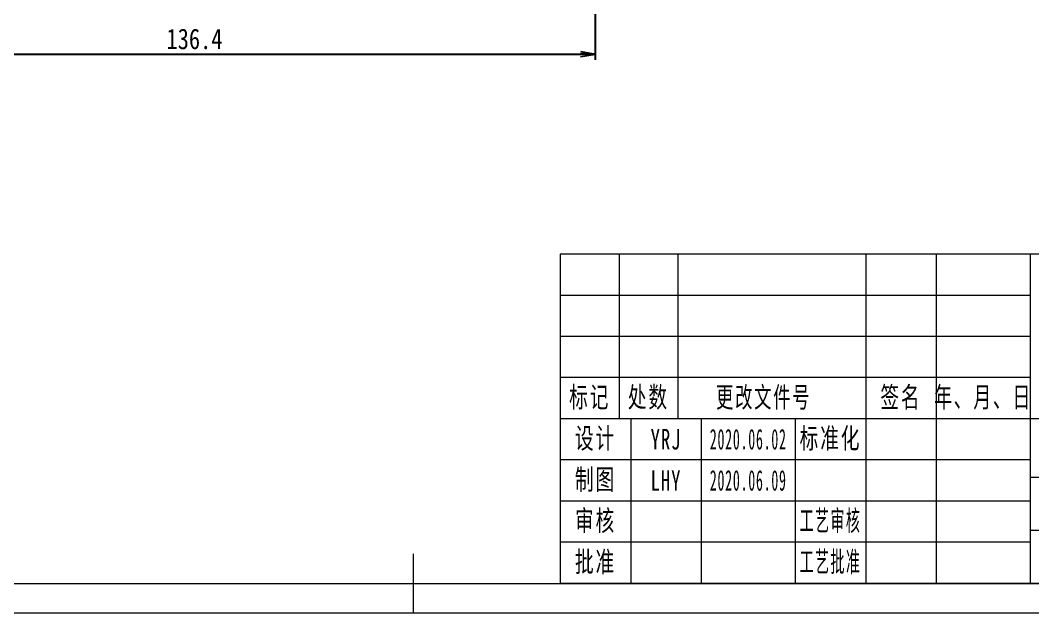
# Model space of a CAD drawing. Header units: millimetres. Extents: x -15766 to 80009, y -9701 to 15159.
# Drawn here: x 9660 to 9832.4, y 13253.7 to 13354.5 of the extents above; entities that cross this region are included whole.
import ezdxf

# ---------------------------------------------------------------- set-up
doc = ezdxf.new("R2010")
doc.units = ezdxf.units.MM
doc.layers.get('DEFPOINTS').update_dxf_attribs({"lineweight": 18})
for name, color, linetype, lineweight in [('CDRAFT0', 7, 'Continuous', 18), ('title_frame', 7, 'Continuous', 18), ('word_dim', 9, 'Continuous', 18), ('尺寸线层', 3, 'Continuous', 18), ('粗实线层_1', 7, 'Continuous', 15), ('细实线层', 7, 'Continuous', 18)]:
    doc.layers.add(name, color=color, linetype=linetype, lineweight=lineweight)
doc.styles.add('DIM', font='', dxfattribs={"width": 0.8})
doc.styles.add('UserTxtStyle1', font='', dxfattribs={"width": 0.618357})
doc.styles.add('UserTxtStyle2', font='', dxfattribs={"width": 0.634692})
doc.styles.add('标准', font='', dxfattribs={"width": 0.667})
doc.styles.get('DIM').set_extended_font_data('NSimSun')
doc.styles.get('UserTxtStyle1').set_extended_font_data('宋体')
doc.styles.get('UserTxtStyle2').set_extended_font_data('宋体')
doc.styles.get('标准').set_extended_font_data('宋体')
doc.dimstyles.new('1-1$0', dxfattribs={"dimtxt": 3.5, "dimasz": 2.5, "dimexe": 1, "dimexo": 0.625, "dimgap": 0.8, "dimtad": 1, "dimdsep": 46, "dimtxsty": 'DIM', "dimblk": 'OPEN', "dimcen": 0, "dimdle": 5, "dimclrd": 256, "dimclre": 256, "dimclrt": 3, "dimazin": 3, "dimtfac": 0.5, "dimtmove": 0, "dimatfit": 3, "dimldrblk": 'OPEN', "dimfxl": 0, "dimtolj": 1, "dimarcsym": 0})

# ---------------------------------------------------------------- blocks, each defined once
blk = doc.blocks.new('*X588')
at = {"layer": 'CDRAFT0'}
blk.add_line((0, 0), (420, 0), dxfattribs=at)
at = {"layer": '粗实线层_1'}
for p, q in [((210, 0), (210, 10)), ((25, 5), (415, 5))]:
    blk.add_line(p, q, dxfattribs=at)
blk = doc.blocks.new('_OPEN')
at = {"color": 0, "linetype": 'ByBlock', "lineweight": -2}
for p, q in [((-1, 0.166667), (0, 0)), ((-1, -0.166667), (0, 0)), ((0, 0), (-1, 0))]:
    blk.add_line(p, q, dxfattribs=at)
blk = doc.blocks.new('*D964')
at = {"layer": 'DEFPOINTS', "color": 0, "transparency": 16777216}
for p in [(9757.85, 13404.94), (9621.45, 13374.94), (9757.85, 13348.8)]:
    blk.add_point(p, dxfattribs=at)
at = {"layer": 'word_dim', "linetype": 'Continuous', "lineweight": -2, "transparency": 16777216}
for p, q in [((9757.85, 13404.31), (9757.85, 13347.8)), ((9621.45, 13374.31), (9621.45, 13347.8)), ((9623.95, 13348.8), (9755.35, 13348.8))]:
    blk.add_line(p, q, dxfattribs=at)
at = {"layer": 'word_dim', "lineweight": -2, "transparency": 16777216, "xscale": 2.5, "yscale": 2.5, "zscale": 2.5, "rotation": 180}
blk.add_blockref('_OPEN', (9621.45, 13348.8), dxfattribs=at)
at = {"layer": 'word_dim', "lineweight": -2, "transparency": 16777216, "xscale": 2.5, "yscale": 2.5, "zscale": 2.5}
blk.add_blockref('_OPEN', (9757.85, 13348.8), dxfattribs=at)
at = {"layer": 'word_dim', "color": 3, "transparency": 16777216, "insert": (9689.65, 13351.35), "char_height": 3.5, "attachment_point": 5, "style": 'DIM'}
blk.add_mtext('\\A1;136.4', dxfattribs=at)

msp = doc.modelspace()

# ---------------------------------------------------------------- linework, layer by layer
at = {"layer": '粗实线层_1'}
for p, q in [((9931.93579, 13314.73384), (9751.93579, 13314.73384)), ((9751.93579, 13314.73384), (9751.93579, 13258.73384)), ((9831.93579, 13314.73384), (9831.93579, 13258.73384)), ((9881.93579, 13286.73384), (9751.93579, 13286.73384)), ((9791.93579, 13286.73384), (9791.93579, 13258.73384)), ((9831.93579, 13279.73384), (9751.93579, 13279.73384)), ((9831.93579, 13272.73384), (9751.93579, 13272.73384)), ((9881.93579, 13267.73384), (9831.93579, 13267.73384)), ((9831.93579, 13265.73384), (9751.93579, 13265.73384)), ((9931.93579, 13258.73384), (9751.93579, 13258.73384))]:
    msp.add_line(p, q, dxfattribs=at)
at = {"layer": '细实线层'}
for p, q in [((9761.93579, 13314.73384), (9761.93579, 13286.73384)), ((9771.93579, 13314.73384), (9771.93579, 13286.73384)), ((9803.93579, 13314.73384), (9803.93579, 13258.73384)), ((9815.93579, 13314.73384), (9815.93579, 13258.73384)), ((9831.93579, 13307.73384), (9751.93579, 13307.73384)), ((9831.93579, 13300.73384), (9751.93579, 13300.73384)), ((9831.93579, 13293.73384), (9751.93579, 13293.73384)), ((9763.93579, 13286.73384), (9763.93579, 13258.73384)), ((9775.93579, 13286.73384), (9775.93579, 13258.73384)), ((9881.93579, 13276.73384), (9831.93579, 13276.73384))]:
    msp.add_line(p, q, dxfattribs=at)

# ---------------------------------------------------------------- block references
at = {"layer": 'title_frame'}
msp.add_blockref('*X588', (9516.93579, 13253.73384), dxfattribs=at)

# ---------------------------------------------------------------- texts
at = {"layer": '尺寸线层', "char_height": 3.5, "attachment_point": 5, "line_spacing_factor": 1.15057}
for s, insert, width, style in [('\\T1.1;标记', (9756.93579, 13290.23384), 18, '标准'), ('\\T1.1;处数', (9766.93579, 13290.23384), 18, '标准'), ('\\T1.1;更改文件号', (9786.56921, 13290.20985), 30, 'UserTxtStyle1'), ('\\T1.1;签名', (9809.93579, 13290.23384), 22, '标准'), ('\\T1.1;年、月、日', (9823.93579, 13290.23384), 30, 'UserTxtStyle2'), ('\\T1.1;设计', (9757.93579, 13283.23384), 22, '标准'), ('\\T1.1;标准化', (9797.93579, 13283.23384), 22, '标准'), ('{\\T1.1;YRJ}', (9769.93579, 13283.23384), 22, '标准'), ('{\\W0.5;\\T1.1;2020.06.02}', (9783.93579, 13283.23384), 16, '标准'), ('\\T1.1;制图', (9757.93579, 13276.23384), 22, '标准'), ('{\\T1.1;LHY}', (9769.93579, 13276.23384), 22, '标准'), ('{\\W0.5;\\T1.1;2020.06.09}', (9783.93579, 13276.23384), 16, '标准'), ('\\T1.1;审核', (9757.93579, 13269.23384), 22, '标准'), ('{\\W0.5;\\T1.1;工艺审核}', (9797.93579, 13269.23384), 22, '标准'), ('{\\T1.1;批准}', (9757.93579, 13262.23384), 22, '标准'), ('{\\W0.5;\\T1.1;工艺批准}', (9797.93579, 13262.23384), 22, '标准')]:
    msp.add_mtext(s, dxfattribs=dict(at, insert=insert, width=width, style=style))

# ---------------------------------------------------------------- dimensions: what is measured, and where the dimension line sits
at = {"layer": 'word_dim', "color": 3}
dim = msp.add_linear_dim(base=(9757.85356, 13348.79854), p1=(9621.45317, 13374.93683), p2=(9757.85356, 13404.93683), dimstyle='1-1$0', dxfattribs=at)
dim.commit()
dim.dimension.update_dxf_attribs({"geometry": '*D964', "text_midpoint": (9689.65337, 13351.34854)})

doc.saveas('drawing.dxf')
